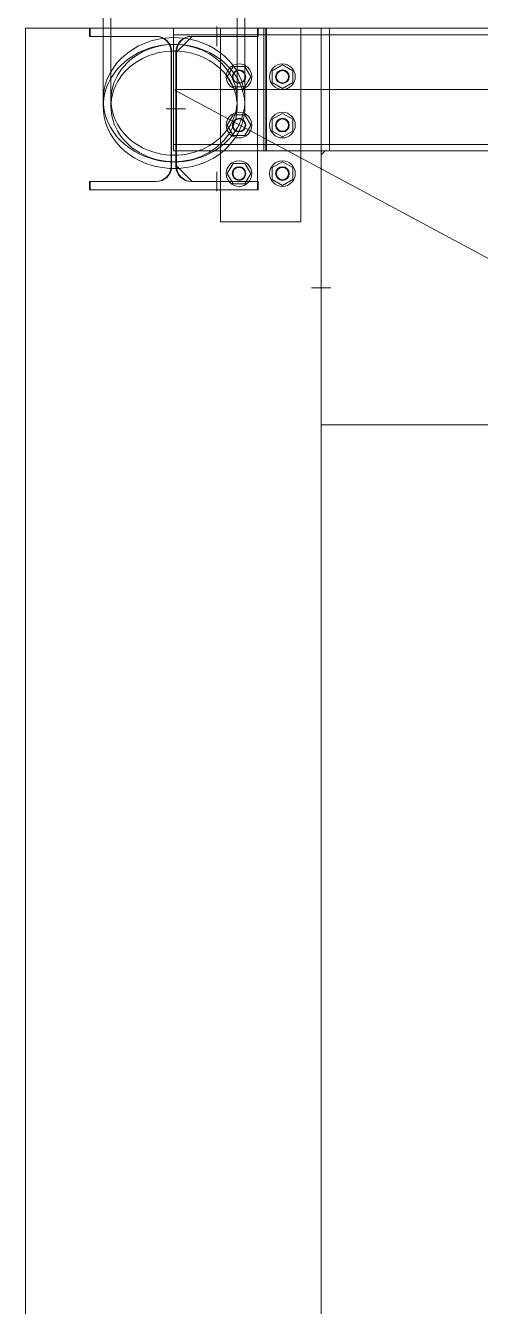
# Model space of a CAD drawing. Header units: millimetres. Extents: x -6949 to 305728, y -55091 to 76684.
# Drawn here: x 14772 to 15475, y 10021 to 12004 of the extents above; entities that cross this region are included whole.
import ezdxf

# ---------------------------------------------------------------- set-up
doc = ezdxf.new("R2010")
doc.units = ezdxf.units.MM
doc.layers.add('A-DETL', color=7, linetype='Continuous', lineweight=18, true_color=0x00a600)
for name, color, linetype, lineweight in [('S-BEAM', 5, 'Continuous', 18), ('S-COLS', 7, 'Continuous', 18), ('S-FSTN', 7, 'Continuous', 18)]:
    doc.layers.add(name, color=color, linetype=linetype, lineweight=lineweight)

# ---------------------------------------------------------------- blocks, each defined once
blk = doc.blocks.new('h-wide flange beams - HE200A-552744-Est')
at = {"layer": 'S-BEAM'}
for p, q in [((15241.5006, 11990.000256), (15241.5006, 12000.000256)), ((15241.5006, 12000.000256), (15241.5006, 12000.000256)), ((15241.5006, 12000.000256), (15241.5006, 11990.000256)), ((22258.5006, 12000.000256), (15241.5006, 12000.000256)), ((22258.5006, 12000.000256), (15241.5006, 12000.000256)), ((22258.5006, 11990.000256), (15241.5006, 11990.000256)), ((15241.5006, 11972.000256), (15241.5006, 11990.000256)), ((15241.5006, 11990.000256), (15241.5006, 11990.000256)), ((15241.5006, 11990.000256), (15241.5006, 11990.000256)), ((15241.5006, 11990.000256), (15241.5006, 11972.000256)), ((22258.5006, 11990.000256), (15241.5006, 11990.000256)), ((22258.5006, 11990.000256), (15241.5006, 11990.000256)), ((15241.5006, 11838.000256), (15241.5006, 11972.000256)), ((15241.5006, 11972.000256), (15241.5006, 11838.000256)), ((15241.5006, 11820.000256), (15241.5006, 11838.000256)), ((15241.5006, 11838.000256), (15241.5006, 11820.000256)), ((15241.5006, 11820.000256), (22258.5006, 11820.000256)), ((15241.5006, 11820.000256), (15241.5006, 11820.000256)), ((15241.5006, 11820.000256), (15241.5006, 11820.000256)), ((15241.5006, 11820.000256), (15241.5006, 11810.000256)), ((15241.5006, 11810.000256), (15241.5006, 11820.000256)), ((15241.5006, 11820.000256), (22258.5006, 11820.000256)), ((22258.5006, 11820.000256), (15241.5006, 11820.000256)), ((15241.5006, 11810.000256), (15241.5006, 11810.000256)), ((22258.5006, 11810.000256), (15241.5006, 11810.000256)), ((22258.5006, 11810.000256), (15241.5006, 11810.000256))]:
    blk.add_line(p, q, dxfattribs=at)
blk = doc.blocks.new('h-wide flange beams - HE200A-552740-Est')
at = {"layer": 'S-BEAM'}
for p, q in [((30241.50108, 11990.000256), (30241.50108, 12000.000256)), ((30241.50108, 12000.000256), (30241.50108, 12000.000256)), ((30241.50108, 12000.000256), (30241.50108, 11990.000256)), ((37258.50108, 12000.000256), (30241.50108, 12000.000256)), ((37258.50108, 12000.000256), (30241.50108, 12000.000256)), ((37258.50108, 11990.000256), (30241.50108, 11990.000256)), ((30241.50108, 11972.000256), (30241.50108, 11990.000256)), ((30241.50108, 11990.000256), (30241.50108, 11990.000256)), ((30241.50108, 11990.000256), (30241.50108, 11990.000256)), ((30241.50108, 11990.000256), (30241.50108, 11972.000256)), ((37258.50108, 11990.000256), (30241.50108, 11990.000256)), ((37258.50108, 11990.000256), (30241.50108, 11990.000256)), ((30241.50108, 11838.000256), (30241.50108, 11972.000256)), ((30241.50108, 11972.000256), (30241.50108, 11838.000256)), ((30241.50108, 11820.000256), (30241.50108, 11838.000256)), ((30241.50108, 11838.000256), (30241.50108, 11820.000256)), ((30241.50108, 11820.000256), (37258.50108, 11820.000256)), ((30241.50108, 11820.000256), (30241.50108, 11820.000256)), ((30241.50108, 11820.000256), (30241.50108, 11820.000256)), ((30241.50108, 11820.000256), (30241.50108, 11810.000256)), ((30241.50108, 11810.000256), (30241.50108, 11820.000256)), ((30241.50108, 11820.000256), (37258.50108, 11820.000256)), ((37258.50108, 11820.000256), (30241.50108, 11820.000256)), ((30241.50108, 11810.000256), (30241.50108, 11810.000256)), ((37258.50108, 11810.000256), (30241.50108, 11810.000256)), ((37258.50108, 11810.000256), (30241.50108, 11810.000256))]:
    blk.add_line(p, q, dxfattribs=at)
blk = doc.blocks.new('h-wide flange beams - HE260A-552746-Est')
at = {"layer": 'S-BEAM'}
for p, q in [((-130, 11987.500256), (-130, 12000.000256)), ((-130, 12000.000256), (130, 12000.000256)), ((130, 12000.000256), (-130, 12000.000256)), ((-130, 12000.000256), (-130, 11987.500256)), ((-130, 12000.000256), (-130, 12000.000256)), ((130, 12000.000256), (130, 11987.500256)), ((130, 11987.500256), (130, 12000.000256)), ((130, 12000.000256), (130, 12000.000256)), ((-27.75, 11987.500256), (-130, 11987.500256)), ((-130, 11987.500256), (-27.75, 11987.500256)), ((-130, 11987.500256), (-130, 11987.500256)), ((130, 11987.500256), (27.75, 11987.500256)), ((27.75, 11987.500256), (130, 11987.500256)), ((130, 11987.500256), (130, 11987.500256)), ((-3.75, 11786.500256), (-3.75, 11963.500256)), ((-3.75, 11963.500256), (-3.75, 11786.500256)), ((3.75, 11963.500256), (3.75, 11786.500256)), ((3.75, 11786.500256), (3.75, 11963.500256)), ((-130, 11762.500256), (-27.75, 11762.500256)), ((-130, 11750.000256), (-130, 11762.500256)), ((-130, 11762.500256), (-130, 11750.000256)), ((-27.75, 11762.500256), (-130, 11762.500256)), ((-130, 11762.500256), (-130, 11762.500256)), ((27.75, 11762.500256), (130, 11762.500256)), ((130, 11762.500256), (27.75, 11762.500256)), ((130, 11762.500256), (130, 11750.000256)), ((130, 11750.000256), (130, 11762.500256)), ((130, 11762.500256), (130, 11762.500256)), ((130, 11750.000256), (-130, 11750.000256)), ((-130, 11750.000256), (130, 11750.000256)), ((-130, 11750.000256), (-130, 11750.000256)), ((130, 11750.000256), (130, 11750.000256))]:
    blk.add_line(p, q, dxfattribs=at)
for centre, start, end in [((-27.75, 11963.500256), 360, 90), ((-27.75, 11963.500256), 360, 90), ((27.75, 11963.500256), 90, 180), ((27.75, 11963.500256), 90, 180), ((-27.75, 11786.500256), 270, 360), ((-27.75, 11786.500256), 270, 360), ((27.75, 11786.500256), 180, 270), ((27.75, 11786.500256), 180, 270)]:
    blk.add_arc(centre, 24, start, end, dxfattribs=at)
blk = doc.blocks.new('h-wide flange beams - HE200A-424225-Est')
at = {"layer": 'S-BEAM'}
for p, q in [((7643.00036, 11990.000256), (7643.00036, 12000.000256)), ((7643.00036, 12000.000256), (7643.00036, 12000.000256)), ((7643.00036, 12000.000256), (7643.00036, 11990.000256)), ((14857.00036, 12000.000256), (7643.00036, 12000.000256)), ((14857.00036, 12000.000256), (7643.00036, 12000.000256)), ((14857.00036, 11990.000256), (7643.00036, 11990.000256)), ((7643.00036, 11972.000256), (7643.00036, 11990.000256)), ((7643.00036, 11990.000256), (7643.00036, 11990.000256)), ((7643.00036, 11990.000256), (7643.00036, 11990.000256)), ((7643.00036, 11990.000256), (7643.00036, 11972.000256)), ((14857.00036, 11990.000256), (7643.00036, 11990.000256)), ((14857.00036, 11990.000256), (7643.00036, 11990.000256)), ((7643.00036, 11838.000256), (7643.00036, 11972.000256)), ((7643.00036, 11972.000256), (7643.00036, 11838.000256)), ((7643.00036, 11820.000256), (7643.00036, 11838.000256)), ((7643.00036, 11838.000256), (7643.00036, 11820.000256)), ((7643.00036, 11820.000256), (14857.00036, 11820.000256)), ((7643.00036, 11820.000256), (7643.00036, 11820.000256)), ((7643.00036, 11820.000256), (7643.00036, 11820.000256)), ((7643.00036, 11820.000256), (7643.00036, 11810.000256)), ((7643.00036, 11810.000256), (7643.00036, 11820.000256)), ((7643.00036, 11820.000256), (14857.00036, 11820.000256)), ((14857.00036, 11820.000256), (7643.00036, 11820.000256)), ((7643.00036, 11810.000256), (7643.00036, 11810.000256)), ((14857.00036, 11810.000256), (7643.00036, 11810.000256)), ((14857.00036, 11810.000256), (7643.00036, 11810.000256))]:
    blk.add_line(p, q, dxfattribs=at)
blk = doc.blocks.new('Travi HE - HE200A-543390-Est')
at = {"layer": 'S-BEAM'}
for p, q in [((15144, 11990), (15144, 12000)), ((15144, 12000), (15144, 12000)), ((15144, 12000), (15144, 11990)), ((15144, 12000), (22358, 12000)), ((15144, 12000), (22358, 12000)), ((22358, 11990), (15144, 11990)), ((15144, 11972), (15144, 11990)), ((15144, 11990), (15144, 11990)), ((15144, 11990), (15144, 11990)), ((15144, 11990), (15144, 11972)), ((15144, 11990), (22358, 11990)), ((15144, 11990), (22358, 11990)), ((15144, 11838), (15144, 11972)), ((15144, 11972), (15144, 11838)), ((15144, 11820), (15144, 11838)), ((15144, 11838), (15144, 11820)), ((15144, 11820), (22358, 11820)), ((15144, 11820), (15144, 11810)), ((15144, 11810), (15144, 11820)), ((15144, 11820), (15144, 11820)), ((15144, 11820), (15144, 11820)), ((22358, 11820), (15144, 11820)), ((15144, 11820), (22358, 11820)), ((15144, 11810), (15144, 11810)), ((15144, 11810), (22358, 11810)), ((15144, 11810), (22358, 11810))]:
    blk.add_line(p, q, dxfattribs=at)
blk = doc.blocks.new('219_1MM HOLLOW - 219_1MM HOLLOW-542601-Est')
at = {"layer": 'S-BEAM', "flags": 128}
for points in [[(-109.6, 12037), (-109.6, 11972.3), (-109.6, 11906.6), (-109.6, 11879)], [(-109.6, 11889.2), (-109.6, 11955.2), (-109.6, 12020.2)], [(-97.6, 12037), (-97.6, 11972.3), (-97.6, 11906.6), (-97.6, 11879)], [(-97.6, 11889.2), (-97.6, 11955.2), (-97.6, 12020.2)], [(97.6, 12037), (97.6, 11972.3), (97.6, 11906.6), (97.6, 11889.2)], [(97.6, 11879), (97.6, 11945.1), (97.6, 12010.3)], [(109.6, 12037), (109.6, 11972.3), (109.6, 11906.6), (109.6, 11889.2)], [(109.6, 11879), (109.6, 11945.1), (109.6, 12010.3)]]:
    blk.add_lwpolyline(points, dxfattribs=at)
at = {"layer": 'S-BEAM'}
for centre, major_axis, ratio, start_param, end_param in [((0, 11889.2), (-109.6, 0), 0.878342, 4.712389, 7.853982), ((0, 11889.2), (-109.6, 0), 0.878342, 1.570796, 4.712389), ((0, 11879), (109.6, 0), 0.877712, 1.570796, 4.712389), ((0, 11889.2), (-97.6, 0), 0.878342, 4.712389, 7.853982), ((0, 11879), (97.6, 0), 0.877712, 1.570796, 4.712389), ((0, 11879), (-109.6, 0), 0.877712, 1.570796, 4.712389), ((0, 11889.2), (-97.6, 0), 0.878342, 1.570796, 4.712389), ((0, 11879), (-97.6, 0), 0.877712, 1.570796, 4.712389)]:
    blk.add_ellipse(centre, major_axis=major_axis, ratio=ratio, start_param=start_param, end_param=end_param, dxfattribs=at)

msp = doc.modelspace()

# ---------------------------------------------------------------- linework, layer by layer
at = {"layer": 'A-DETL'}
for p, q in [((15000.0005, 11905.0003), (17466.4802, 10579.6785)), ((22500.0007, 11905.0003), (15003.7505, 11905.0003))]:
    msp.add_line(p, q, dxfattribs=at)
at = {"layer": 'S-BEAM'}
for p, q in [((15130.0005, 12000.0003), (14870.0005, 12000.0003)), ((14870.0005, 12000.0003), (14870.0005, 11987.5003)), ((15131.0004, 12000.0003), (14871.0004, 12000.0003)), ((14871.0004, 12000.0003), (14871.0004, 11987.5003)), ((14871.0004, 12000.0003), (14871.0004, 12000.0003)), ((15000.0007, 11990.0003), (15000.0007, 12000.0003)), ((15000.0007, 12000.0003), (22500.0007, 12000.0003)), ((15130.0005, 11987.5003), (15130.0005, 12000.0003)), ((15131.0004, 11987.5003), (15131.0004, 12000.0003)), ((15131.0004, 12000.0003), (15131.0004, 12000.0003)), ((15140.0015, 11990.0003), (15140.0015, 12000.0003)), ((15140.0015, 12000.0003), (22500.0007, 12000.0003)), ((14870.0005, 11987.5003), (14972.2505, 11987.5003)), ((14871.0004, 11987.5003), (14973.2504, 11987.5003)), ((14871.0004, 11987.5003), (14871.0004, 11987.5003)), ((22500.0007, 11990.0003), (15000.0007, 11990.0003)), ((15000.0007, 11972.0003), (15000.0007, 11990.0003)), ((15000.0007, 11990.0003), (15000.0007, 11972.0003)), ((15000.0007, 11990.0003), (22500.0007, 11990.0003)), ((15000.0007, 11990.0003), (22500.0007, 11990.0003)), ((15027.7505, 11987.5003), (15130.0005, 11987.5003)), ((15028.7504, 11987.5003), (15131.0004, 11987.5003)), ((15131.0004, 11987.5003), (15131.0004, 11987.5003)), ((22500.0007, 11990.0003), (15140.0015, 11990.0003)), ((15140.0015, 11972.0003), (15140.0015, 11990.0003)), ((15140.0015, 11990.0003), (15140.0015, 11972.0003)), ((15140.0015, 11990.0003), (22500.0007, 11990.0003)), ((15140.0015, 11990.0003), (22500.0007, 11990.0003)), ((14996.2505, 11963.5003), (14996.2505, 11786.5003)), ((14997.2504, 11963.5003), (14997.2504, 11786.5003)), ((15000.0007, 11838.0003), (15000.0007, 11972.0003)), ((15003.7505, 11786.5003), (15003.7505, 11963.5003)), ((15004.7504, 11786.5003), (15004.7504, 11963.5003)), ((15140.0015, 11838.0003), (15140.0015, 11972.0003)), ((15000.0007, 11820.0003), (15000.0007, 11838.0003)), ((15000.0007, 11838.0003), (15000.0007, 11820.0003)), ((15140.0015, 11820.0003), (15140.0015, 11838.0003)), ((15140.0015, 11838.0003), (15140.0015, 11820.0003)), ((15000.0007, 11820.0003), (22500.0007, 11820.0003)), ((15000.0007, 11810.0003), (15000.0007, 11820.0003)), ((15000.0007, 11820.0003), (22500.0007, 11820.0003)), ((15000.0007, 11820.0003), (22500.0007, 11820.0003)), ((15000.0007, 11810.0003), (22500.0007, 11810.0003)), ((15140.0015, 11820.0003), (22500.0007, 11820.0003)), ((15140.0015, 11810.0003), (15140.0015, 11820.0003)), ((15140.0015, 11820.0003), (22500.0007, 11820.0003)), ((15140.0015, 11820.0003), (22500.0007, 11820.0003)), ((15140.0015, 11810.0003), (22500.0007, 11810.0003)), ((14972.2505, 11762.5003), (14870.0005, 11762.5003)), ((14870.0005, 11762.5003), (14870.0005, 11750.0003)), ((14973.2504, 11762.5003), (14871.0004, 11762.5003)), ((14871.0004, 11762.5003), (14871.0004, 11750.0003)), ((14871.0004, 11762.5003), (14871.0004, 11762.5003)), ((15130.0005, 11762.5003), (15027.7505, 11762.5003)), ((15131.0004, 11762.5003), (15028.7504, 11762.5003)), ((15130.0005, 11750.0003), (15130.0005, 11762.5003)), ((15131.0004, 11750.0003), (15131.0004, 11762.5003)), ((15131.0004, 11762.5003), (15131.0004, 11762.5003)), ((14870.0005, 11750.0003), (15130.0005, 11750.0003)), ((14871.0004, 11750.0003), (15131.0004, 11750.0003)), ((14871.0004, 11750.0003), (14871.0004, 11750.0003)), ((15131.0004, 11750.0003), (15131.0004, 11750.0003))]:
    msp.add_line(p, q, dxfattribs=at)
for centre, radius, start, end in [((14972.2505, 11963.5003), 24, 0, 90), ((14973.2504, 11963.5003), 24, 0, 90), ((15027.7505, 11963.5003), 24, 90, 180), ((15028.7504, 11963.5003), 24, 90, 180), ((15168.5755, 11925.0003), 10.526, 0, 180), ((15168.5755, 11925.0003), 10.526, 180, 0), ((15168.5755, 11850.0003), 10.526, 0, 180), ((15168.5755, 11850.0003), 10.526, 180, 0), ((14972.2505, 11786.5003), 24, 270, 0), ((14973.2504, 11786.5003), 24, 270, 0), ((15027.7505, 11786.5003), 24, 180, 270), ((15028.7504, 11786.5003), 24, 180, 270)]:
    msp.add_arc(centre, radius, start, end, dxfattribs=at)
at = {"layer": 'S-COLS'}
for p, q in [((14771.5005, 12000.0004), (15228.5005, 12000.0004)), ((15228.5005, 12000.0004), (14771.5005, 12000.0004)), ((14771.5005, 12000.0004), (14771.5005, 20.001)), ((14771.5005, 12000.0004), (15228.5005, 12000.0004)), ((15228.5005, 12000.0004), (14771.5005, 12000.0004)), ((14771.5005, 12000.0003), (15228.5005, 12000.0003)), ((15228.5005, 12000.0003), (14771.5005, 12000.0003)), ((14784.5005, 12000.0004), (15215.5005, 12000.0004)), ((15215.5005, 12000.0004), (14784.5005, 12000.0004)), ((14784.5005, 12000.0004), (15215.5005, 12000.0004)), ((15215.5005, 12000.0004), (14784.5005, 12000.0004)), ((14784.5005, 12000.0003), (15215.5005, 12000.0003)), ((15215.5005, 12000.0003), (14784.5005, 12000.0003)), ((15228.5005, 20.001), (15228.5005, 12000.0004))]:
    msp.add_line(p, q, dxfattribs=at)
at = {"layer": 'S-FSTN'}
for p, q in [((15066.8755, 12002.5003), (15066.8755, 11972.5003)), ((15197.1505, 12000.0003), (15072.8505, 12000.0003)), ((15072.8505, 12000.0003), (15072.8505, 11700.0003)), ((15197.1505, 12000.0003), (15072.8505, 12000.0003)), ((15072.8505, 12000.0003), (15072.8505, 11700.0003)), ((15197.1505, 11700.0003), (15197.1505, 12000.0003)), ((15197.1505, 11700.0003), (15197.1505, 12000.0003)), ((15003.7505, 11962.1003), (15029.1505, 11987.5003)), ((15130.0005, 11987.5003), (15029.1505, 11987.5003)), ((15081.8755, 11987.5003), (15051.8755, 11987.5003)), ((15130.0005, 11762.5003), (15130.0005, 11987.5003)), ((15003.7505, 11962.1003), (15003.7505, 11787.9003)), ((15092.2974, 11940.8106), (15083.1692, 11925.0003)), ((15092.2974, 11940.8106), (15083.1692, 11925.0003)), ((15110.5536, 11940.8106), (15092.2974, 11940.8106)), ((15110.5536, 11940.8106), (15092.2974, 11940.8106)), ((15119.6817, 11925.0003), (15110.5536, 11940.8106)), ((15119.6817, 11925.0003), (15110.5536, 11940.8106)), ((15168.5755, 11943.2565), (15152.7651, 11934.1284)), ((15168.5755, 11943.2565), (15152.7651, 11934.1284)), ((15184.3859, 11934.1284), (15168.5755, 11943.2565)), ((15184.3859, 11934.1284), (15168.5755, 11943.2565)), ((15083.1692, 11925.0003), (15092.2974, 11909.1899)), ((15083.1692, 11925.0003), (15092.2974, 11909.1899)), ((15110.5536, 11909.1899), (15119.6817, 11925.0003)), ((15110.5536, 11909.1899), (15119.6817, 11925.0003)), ((15152.7651, 11934.1284), (15152.7651, 11915.8721)), ((15152.7651, 11934.1284), (15152.7651, 11915.8721)), ((15184.3859, 11915.8721), (15184.3859, 11934.1284)), ((15184.3859, 11915.8721), (15184.3859, 11934.1284)), ((15092.2974, 11909.1899), (15110.5536, 11909.1899)), ((15092.2974, 11909.1899), (15110.5536, 11909.1899)), ((15152.7651, 11915.8721), (15168.5755, 11906.744)), ((15152.7651, 11915.8721), (15168.5755, 11906.744)), ((15168.5755, 11906.744), (15184.3859, 11915.8721)), ((15168.5755, 11906.744), (15184.3859, 11915.8721)), ((15003.7505, 11890.0003), (15003.7505, 11860.0003)), ((15018.7505, 11875.0003), (14988.7505, 11875.0003)), ((15092.2974, 11865.8106), (15083.1692, 11850.0003)), ((15092.2974, 11865.8106), (15083.1692, 11850.0003)), ((15110.5536, 11865.8106), (15092.2974, 11865.8106)), ((15110.5536, 11865.8106), (15092.2974, 11865.8106)), ((15119.6817, 11850.0003), (15110.5536, 11865.8106)), ((15119.6817, 11850.0003), (15110.5536, 11865.8106)), ((15168.5755, 11868.2565), (15152.7651, 11859.1284)), ((15168.5755, 11868.2565), (15152.7651, 11859.1284)), ((15184.3859, 11859.1284), (15168.5755, 11868.2565)), ((15184.3859, 11859.1284), (15168.5755, 11868.2565)), ((15083.1692, 11850.0003), (15092.2974, 11834.1899)), ((15083.1692, 11850.0003), (15092.2974, 11834.1899)), ((15110.5536, 11834.1899), (15119.6817, 11850.0003)), ((15110.5536, 11834.1899), (15119.6817, 11850.0003)), ((15152.7651, 11859.1284), (15152.7651, 11840.8721)), ((15152.7651, 11859.1284), (15152.7651, 11840.8721)), ((15184.3859, 11840.8721), (15184.3859, 11859.1284)), ((15184.3859, 11840.8721), (15184.3859, 11859.1284)), ((15092.2974, 11834.1899), (15110.5536, 11834.1899)), ((15092.2974, 11834.1899), (15110.5536, 11834.1899)), ((15152.7651, 11840.8721), (15168.5755, 11831.744)), ((15152.7651, 11840.8721), (15168.5755, 11831.744)), ((15168.5755, 11831.744), (15184.3859, 11840.8721)), ((15168.5755, 11831.744), (15184.3859, 11840.8721)), ((15234.5005, 11810.0003), (15228.5005, 11804.0003)), ((15228.5005, 11804.0003), (15228.5005, 11385.7855)), ((15790.4428, 11810.0003), (15234.5005, 11810.0003)), ((15003.7505, 11787.9003), (15029.1505, 11762.5003)), ((15092.2974, 11790.8106), (15083.1692, 11775.0003)), ((15092.2974, 11790.8106), (15083.1692, 11775.0003)), ((15110.5536, 11790.8106), (15092.2974, 11790.8106)), ((15110.5536, 11790.8106), (15092.2974, 11790.8106)), ((15119.6817, 11775.0003), (15110.5536, 11790.8106)), ((15119.6817, 11775.0003), (15110.5536, 11790.8106)), ((15168.5755, 11793.2565), (15152.7651, 11784.1284)), ((15168.5755, 11793.2565), (15152.7651, 11784.1284)), ((15152.7651, 11784.1284), (15152.7651, 11765.8721)), ((15152.7651, 11784.1284), (15152.7651, 11765.8721)), ((15184.3859, 11784.1284), (15168.5755, 11793.2565)), ((15184.3859, 11784.1284), (15168.5755, 11793.2565)), ((15184.3859, 11765.8721), (15184.3859, 11784.1284)), ((15184.3859, 11765.8721), (15184.3859, 11784.1284)), ((15029.1505, 11762.5003), (15130.0005, 11762.5003)), ((15081.8755, 11762.5003), (15051.8755, 11762.5003)), ((15066.8755, 11777.5003), (15066.8755, 11747.5003)), ((15083.1692, 11775.0003), (15092.2974, 11759.1899)), ((15083.1692, 11775.0003), (15092.2974, 11759.1899)), ((15110.5536, 11759.1899), (15119.6817, 11775.0003)), ((15110.5536, 11759.1899), (15119.6817, 11775.0003)), ((15152.7651, 11765.8721), (15168.5755, 11756.744)), ((15152.7651, 11765.8721), (15168.5755, 11756.744)), ((15168.5755, 11756.744), (15184.3859, 11765.8721)), ((15168.5755, 11756.744), (15184.3859, 11765.8721)), ((15092.2974, 11759.1899), (15110.5536, 11759.1899)), ((15092.2974, 11759.1899), (15110.5536, 11759.1899)), ((15072.8505, 11700.0003), (15197.1505, 11700.0003)), ((15072.8505, 11700.0003), (15197.1505, 11700.0003)), ((15228.5005, 11612.8929), (15228.5005, 11582.8929)), ((15243.5005, 11597.8929), (15213.5005, 11597.8929)), ((15228.5005, 11385.7855), (15647.6867, 11385.7855))]:
    msp.add_line(p, q, dxfattribs=at)
for centre, radius, start, end in [((15101.4255, 11925.0003), 19.8437, 90, 270), ((15101.4255, 11925.0003), 19.8438, 270, 90), ((15168.5755, 11925.0003), 19.8437, 0, 180), ((15101.4255, 11925.0003), 10.526, 90, 270), ((15101.4255, 11925.0003), 10.526, 90, 270), ((15101.4255, 11925.0003), 10.526, 90, 270), ((15101.4255, 11925.0003), 9.525, 90, 270), ((15101.4255, 11925.0003), 9.525, 90, 270), ((15101.4255, 11925.0003), 10.526, 270, 90), ((15101.4255, 11925.0003), 10.526, 270, 90), ((15101.4255, 11925.0003), 10.526, 270, 90), ((15101.4255, 11925.0003), 9.525, 270, 90), ((15101.4255, 11925.0003), 9.525, 270, 90), ((15168.5755, 11925.0003), 19.8438, 180, 0), ((15168.5755, 11925.0003), 10.526, 0, 180), ((15168.5755, 11925.0003), 10.526, 0, 180), ((15168.5755, 11925.0003), 10.526, 180, 0), ((15168.5755, 11925.0003), 10.526, 180, 0), ((15168.5755, 11925.0003), 9.525, 0, 180), ((15168.5755, 11925.0003), 9.525, 0, 180), ((15168.5755, 11925.0003), 9.525, 180, 0), ((15168.5755, 11925.0003), 9.525, 180, 0), ((15101.4255, 11850.0003), 19.8437, 90, 270), ((15101.4255, 11850.0003), 19.8438, 270, 90), ((15168.5755, 11850.0003), 19.8437, 0, 180), ((15101.4255, 11850.0003), 10.526, 90, 270), ((15101.4255, 11850.0003), 10.526, 90, 270), ((15101.4255, 11850.0003), 10.526, 90, 270), ((15101.4255, 11850.0003), 9.525, 90, 270), ((15101.4255, 11850.0003), 9.525, 90, 270), ((15101.4255, 11850.0003), 10.526, 270, 90), ((15101.4255, 11850.0003), 10.526, 270, 90), ((15101.4255, 11850.0003), 10.526, 270, 90), ((15101.4255, 11850.0003), 9.525, 270, 90), ((15101.4255, 11850.0003), 9.525, 270, 90), ((15168.5755, 11850.0003), 19.8438, 180, 0), ((15168.5755, 11850.0003), 10.526, 0, 180), ((15168.5755, 11850.0003), 10.526, 0, 180), ((15168.5755, 11850.0003), 10.526, 180, 0), ((15168.5755, 11850.0003), 10.526, 180, 0), ((15168.5755, 11850.0003), 9.525, 0, 180), ((15168.5755, 11850.0003), 9.525, 0, 180), ((15168.5755, 11850.0003), 9.525, 180, 0), ((15168.5755, 11850.0003), 9.525, 180, 0), ((15101.4255, 11775.0003), 19.8437, 90, 270), ((15101.4255, 11775.0003), 10.526, 90, 270), ((15101.4255, 11775.0003), 10.526, 90, 270), ((15101.4255, 11775.0003), 10.526, 90, 270), ((15101.4255, 11775.0003), 9.525, 90, 270), ((15101.4255, 11775.0003), 9.525, 90, 270), ((15101.4255, 11775.0003), 19.8438, 270, 90), ((15101.4255, 11775.0003), 10.526, 270, 90), ((15101.4255, 11775.0003), 10.526, 270, 90), ((15101.4255, 11775.0003), 10.526, 270, 90), ((15101.4255, 11775.0003), 9.525, 270, 90), ((15101.4255, 11775.0003), 9.525, 270, 90), ((15168.5755, 11775.0003), 19.8437, 0, 180), ((15168.5755, 11775.0003), 10.526, 0, 180), ((15168.5755, 11775.0003), 10.526, 0, 180), ((15168.5755, 11775.0003), 9.525, 0, 180), ((15168.5755, 11775.0003), 9.525, 0, 180), ((15168.5755, 11775.0003), 19.8438, 180, 0), ((15168.5755, 11775.0003), 10.526, 180, 0), ((15168.5755, 11775.0003), 10.526, 180, 0), ((15168.5755, 11775.0003), 9.525, 180, 0), ((15168.5755, 11775.0003), 9.525, 180, 0)]:
    msp.add_arc(centre, radius, start, end, dxfattribs=at)

# ---------------------------------------------------------------- block references
at = {"layer": 'S-BEAM'}
for name, p in [('219_1MM HOLLOW - 219_1MM HOLLOW-542601-Est', (15001.0004, 0)), ('h-wide flange beams - HE260A-552746-Est', (15000.0005, 0)), ('h-wide flange beams - HE200A-424225-Est', (7500.0002, 0)), ('h-wide flange beams - HE200A-424225-Est', (7500.0002, 0)), ('h-wide flange beams - HE200A-424225-Est', (7500.0002, 0)), ('h-wide flange beams - HE200A-424225-Est', (7500.0002, 0)), ('h-wide flange beams - HE200A-424225-Est', (7500.0002, 0)), ('Travi HE - HE200A-543390-Est', (0, 0)), ('Travi HE - HE200A-543390-Est', (0, 0)), ('Travi HE - HE200A-543390-Est', (0, 0)), ('Travi HE - HE200A-543390-Est', (0, 0)), ('Travi HE - HE200A-543390-Est', (0, 0)), ('Travi HE - HE200A-543390-Est', (0, 0)), ('Travi HE - HE200A-543390-Est', (0, 0)), ('h-wide flange beams - HE200A-552744-Est', (0, 0)), ('h-wide flange beams - HE200A-552744-Est', (0, 0)), ('h-wide flange beams - HE200A-552740-Est', (-15000.0005, 0))]:
    msp.add_blockref(name, p, dxfattribs=at)

doc.saveas('drawing.dxf')
